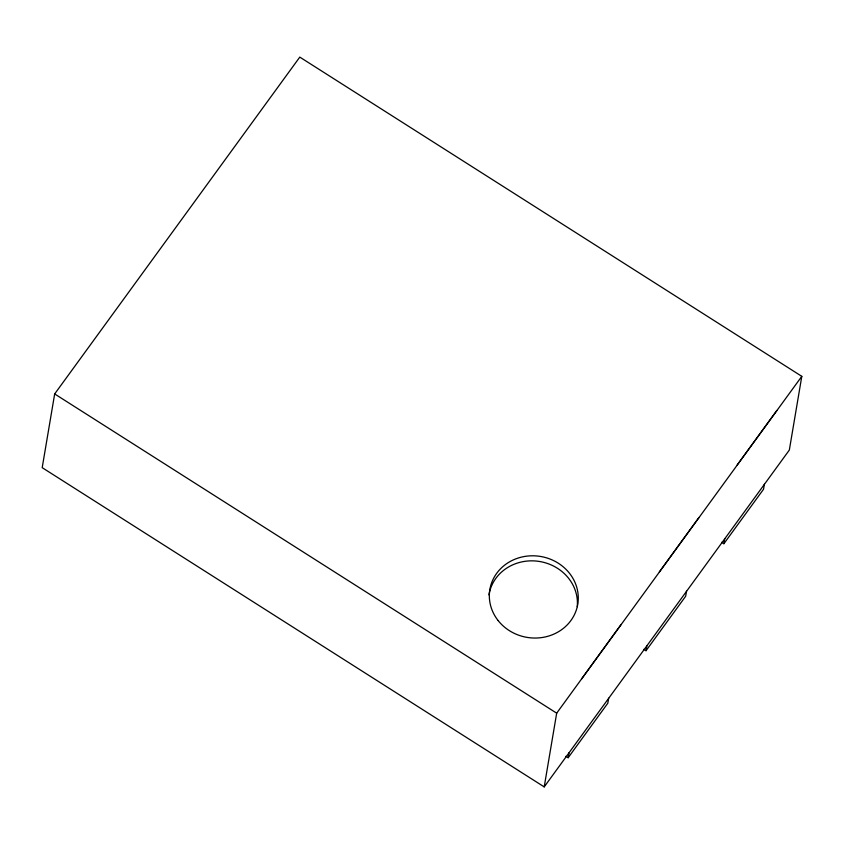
<?xml version="1.0" encoding="UTF-8"?>
<svg xmlns="http://www.w3.org/2000/svg" width="844" height="844" viewBox="0 0 844 844"><rect width="100%" height="100%" fill="white"/><g stroke="black" fill="none" stroke-linecap="round" stroke-linejoin="round"><path stroke-width="1.27" d="M54.67 393.937L42.2 467.66L544.211 786.893L789.33 450.063L801.8 376.34L299.789 57.107L54.67 393.937L556.681 713.169L544.211 786.893M565.934 756.308L568.16 757.722L569.035 752.774M608.661 698.188L607.807 703.231L568.16 757.722M643.803 649.321L646.019 650.724L646.873 645.681M686.531 591.19L685.676 596.244L646.019 650.724M721.662 542.323L723.878 543.736L724.732 538.683M764.39 484.192L763.535 489.246L723.878 543.736M621.131 624.454L581.505 679.04M659.343 571.947L698.99 517.467M737.202 464.96L776.86 410.469M556.681 713.169L801.8 376.34M488.95 594.893A44.563 41.018 9.6 0 1 538.134 561.271A44.563 41.018 9.6 0 1 577.254 606.688M498.129 620.562A44.563 41.018 9.6 0 0 574.637 614.242A44.563 41.018 9.6 0 0 528.66 555.953A44.563 41.018 9.6 0 0 498.129 620.562"/></g></svg>
